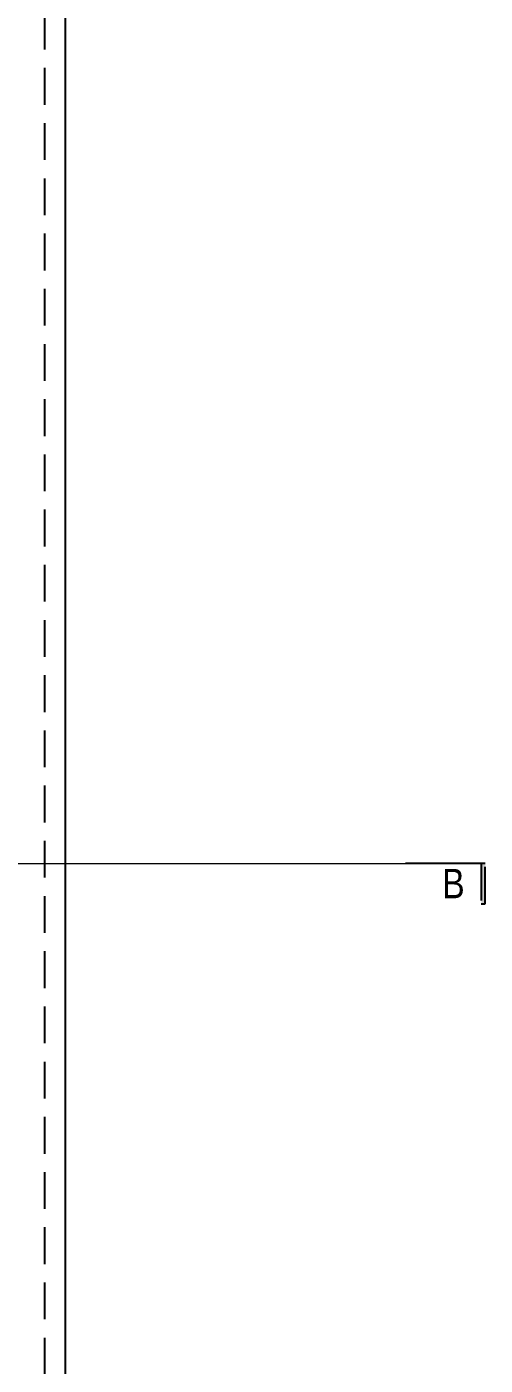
# Model space of a CAD drawing. Header units: metres. Extents: x 493 to 630, y -132 to -15.
# Drawn here: x 571.51 to 574.63, y -63.67 to -54.58 of the extents above; entities that cross this region are included whole.
import ezdxf

# ---------------------------------------------------------------- set-up
doc = ezdxf.new("R2010")
doc.units = ezdxf.units.M
doc.header["$MEASUREMENT"] = 0
doc.header["$PDMODE"] = 3
doc.linetypes.add('HIDDEN', pattern=[0.375, 0.25, -0.125])
doc.linetypes.add('HIDDEN2', pattern=[0.1875, 0.125, -0.0625])
for name, color, linetype in [('a_cote_50', 9, 'Continuous'), ('a_punctat', 40, 'HIDDEN2'), ('a_scari_punctat', 40, 'HIDDEN2'), ('a_sectiuni', 9, 'HIDDEN')]:
    doc.layers.add(name, color=color, linetype=linetype)
doc.styles.get("Standard").update_dxf_attribs({"font": 'ARIALN.TTF'})
doc.dimstyles.new('50 cote', dxfattribs={"dimtxt": 0.09, "dimasz": 0.06, "dimexe": 0, "dimexo": 0, "dimgap": 0.018, "dimtad": 1, "dimdec": 1, "dimlfac": 100, "dimrnd": 0.5, "dimdsep": 46, "dimtxsty": 'Standard', "dimblk": 'OBLIQUE', "dimcen": 0.00045, "dimclrd": 256, "dimclrt": 4, "dimadec": 1, "dimazin": 0, "dimtfac": 1, "dimtdec": 1, "dimtix": 1, "dimtofl": 0, "dimtmove": 0, "dimatfit": 3, "dimldrblk": 'OBLIQUE', "dimfxl": 0, "dimtolj": 1, "dimtzin": 0, "dimarcsym": 0})

# ---------------------------------------------------------------- blocks, each defined once
blk = doc.blocks.new('SECTIUNE')
at = {"layer": 'a_sectiuni'}
blk.add_hatch(color=256, dxfattribs=at).paths.add_polyline_path([(0, 0), (0.0275, 0), (0.0275, 0.2731), (0, 0.2731)])
blk.add_lwpolyline([(0, 0), (0.0275, 0), (0.0275, 0.2731), (0, 0.2731)], close=True, dxfattribs=at)
at = {"layer": 'a_sectiuni', "linetype": 'Continuous'}
blk.add_lwpolyline([(0, 0), (0.5416, 0)], dxfattribs=at)
blk = doc.blocks.new('_Oblique')
at = {"color": 0, "linetype": 'ByBlock', "lineweight": -2}
blk.add_line((-0.5, -0.5), (0.5, 0.5), dxfattribs=at)
blk = doc.blocks.new('*D1063')
at = {"layer": 'a_cote_50', "lineweight": -2, "ltscale": 0.3}
blk.add_line((14.7097, -67.0744), (14.7097, -14.5658), dxfattribs=at)
at = {"layer": 'Defpoints', "color": 0, "ltscale": 0.3}
for p in [(11.6782, -14.5658), (14.7097, -14.5658), (11.6782, -67.0744)]:
    blk.add_point(p, dxfattribs=at)
at = {"layer": 'a_cote_50', "lineweight": -2, "ltscale": 0.3, "xscale": 0.06, "yscale": 0.06, "zscale": 0.06}
for p, rotation in [((14.7097, -14.5658), 90), ((14.7097, -67.0744), 270)]:
    blk.add_blockref('_Oblique', p, dxfattribs=dict(at, rotation=rotation))
at = {"layer": 'a_cote_50', "color": 4, "ltscale": 0.3, "insert": (14.6458, -40.8201), "char_height": 0.09, "attachment_point": 5, "rotation": 90}
blk.add_mtext('\\A1;5251', dxfattribs=at)
blk = doc.blocks.new('COTE EXY')
at = {"layer": 'a_cote_50', "ltscale": 0.3}
dim = blk.add_linear_dim(base=(14.7097, -14.5658), p1=(11.6782, -67.0744), p2=(11.6782, -14.5658), angle=90, dimstyle='50 cote', dxfattribs=at)
dim.commit()
dim.dimension.update_dxf_attribs({"geometry": '*D1063', "text_midpoint": (14.6458, -40.8201)})

msp = doc.modelspace()

# ---------------------------------------------------------------- linework, layer by layer
at = {"layer": 'a_punctat', "color": 30, "ltscale": 0.9, "const_width": 0.01}
msp.add_lwpolyline([(551.4735, -60.2606), (574.1928, -60.2606), (574.1928, -60.2606)], dxfattribs=at)
at = {"layer": 'a_scari_punctat', "ltscale": 2}
msp.add_lwpolyline([(571.9632, -39.2176), (571.9695, -48.4811), (571.6331, -48.4811), (571.6331, -89.7166), (569.5132, -89.7166), (569.5132, -93.3901), (505.4682, -93.3901)], dxfattribs=at)

# ---------------------------------------------------------------- block references
at = {"layer": 'a_cote_50'}
msp.add_blockref('COTE EXY', (557.0671, -25.7202), dxfattribs=at)
at = {"layer": 'a_sectiuni', "rotation": 180}
msp.add_blockref('SECTIUNE', (574.6282, -60.2606), dxfattribs=at)

# ---------------------------------------------------------------- texts
at = {"layer": 'a_sectiuni', "insert": (574.2923, -60.4962), "char_height": 0.2, "width": 0.210658, "attachment_point": 7}
msp.add_mtext('{\\W0.681076; }B', dxfattribs=at)

doc.saveas('drawing.dxf')
